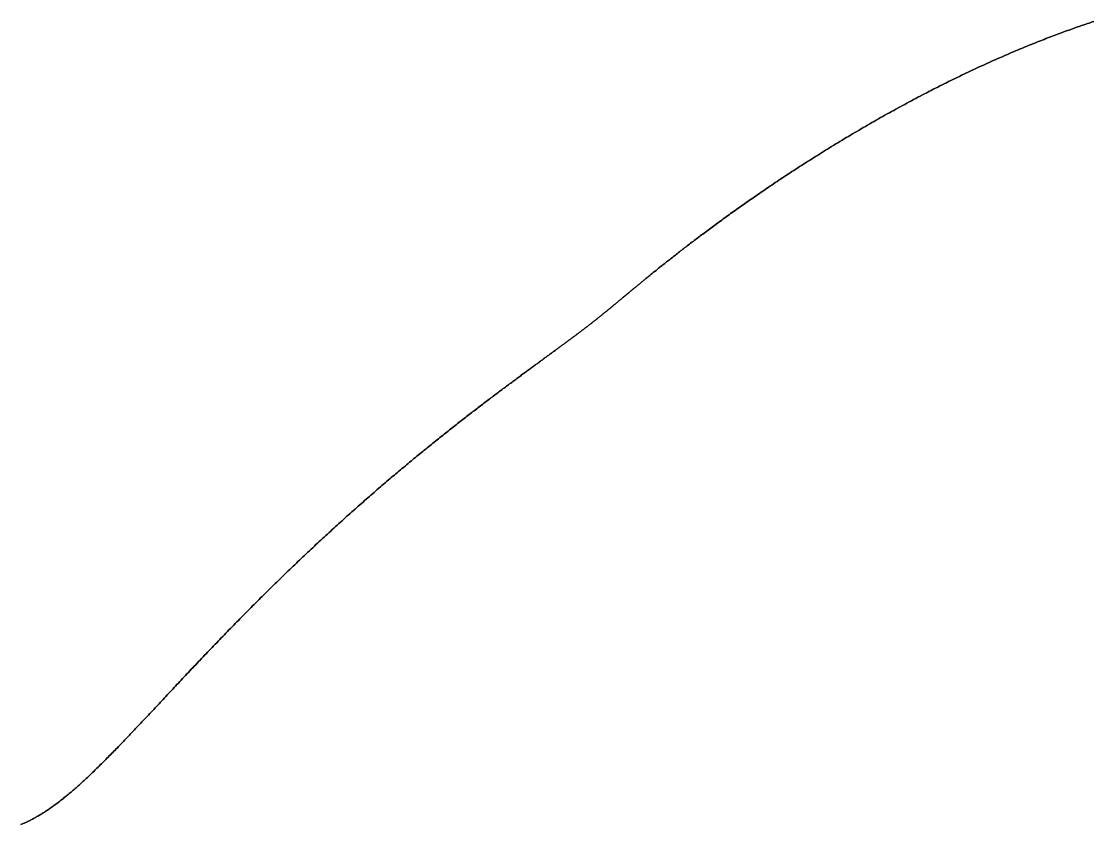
# Model space of a CAD drawing. Header units: inches. Extents: x 130170 to 284068, y 377793 to 804530.
# Drawn here: x 252495.7 to 252580.8, y 753113.5 to 753177.3 of the extents above; entities that cross this region are included whole.
import ezdxf

# ---------------------------------------------------------------- set-up
doc = ezdxf.new("R2010")
doc.units = ezdxf.units.IN
doc.header["$MEASUREMENT"] = 0
doc.layers.add('muni_il', color=7, linetype='Continuous')

msp = doc.modelspace()

# ---------------------------------------------------------------- linework, layer by layer
at = {"layer": 'muni_il'}
for points in [[(252580.89, 753177.306), (252580.763, 753177.263), (252580.635, 753177.22), (252580.507, 753177.177), (252580.378, 753177.133), (252580.249, 753177.089), (252580.119, 753177.044), (252579.988, 753176.999), (252579.857, 753176.954), (252579.725, 753176.908), (252579.592, 753176.862), (252579.459, 753176.815), (252579.325, 753176.767), (252579.19, 753176.719), (252579.054, 753176.671), (252578.918, 753176.622), (252578.781, 753176.573), (252578.644, 753176.523), (252578.505, 753176.472), (252578.366, 753176.421), (252578.227, 753176.37), (252578.086, 753176.318), (252577.945, 753176.265), (252577.803, 753176.212), (252577.66, 753176.158), (252577.517, 753176.104), (252577.373, 753176.049), (252577.228, 753175.993), (252577.082, 753175.937), (252576.936, 753175.88), (252576.789, 753175.823), (252576.641, 753175.765), (252576.492, 753175.706), (252576.343, 753175.647), (252576.193, 753175.588), (252576.043, 753175.527), (252575.891, 753175.466), (252575.739, 753175.405), (252575.586, 753175.342), (252575.433, 753175.28), (252575.278, 753175.216), (252575.124, 753175.152), (252574.968, 753175.087), (252574.812, 753175.022), (252574.655, 753174.956), (252574.497, 753174.889), (252574.339, 753174.822), (252574.18, 753174.754), (252574.021, 753174.686), (252573.861, 753174.617), (252573.7, 753174.547), (252573.539, 753174.476), (252573.377, 753174.405), (252573.214, 753174.334), (252573.051, 753174.261), (252572.887, 753174.188), (252572.723, 753174.115), (252572.558, 753174.041), (252572.393, 753173.966), (252572.227, 753173.89), (252572.061, 753173.814), (252571.894, 753173.738), (252571.727, 753173.661), (252571.559, 753173.583), (252571.391, 753173.504), (252571.222, 753173.425), (252571.053, 753173.346), (252570.884, 753173.265), (252570.714, 753173.185), (252570.543, 753173.103), (252570.373, 753173.021), (252570.202, 753172.939), (252570.03, 753172.856), (252569.859, 753172.772), (252569.687, 753172.688), (252569.515, 753172.603), (252569.342, 753172.518), (252569.169, 753172.432), (252568.996, 753172.346), (252568.823, 753172.259), (252568.649, 753172.172), (252568.475, 753172.084), (252568.302, 753171.996), (252568.127, 753171.907), (252567.953, 753171.818), (252567.779, 753171.728), (252567.604, 753171.638), (252567.43, 753171.548), (252567.255, 753171.457), (252567.08, 753171.365), (252566.905, 753171.273), (252566.73, 753171.181), (252566.556, 753171.088), (252566.381, 753170.995), (252566.206, 753170.902), (252566.031, 753170.808), (252565.856, 753170.713), (252565.681, 753170.619), (252565.506, 753170.524), (252565.332, 753170.429), (252565.157, 753170.333), (252564.983, 753170.237), (252564.809, 753170.141), (252564.635, 753170.044), (252564.461, 753169.947), (252564.287, 753169.85), (252564.113, 753169.753), (252563.94, 753169.655), (252563.767, 753169.557), (252563.594, 753169.459), (252563.422, 753169.361), (252563.249, 753169.262), (252563.077, 753169.163), (252562.906, 753169.064), (252562.734, 753168.965), (252562.563, 753168.866), (252562.393, 753168.766), (252562.222, 753168.667), (252562.052, 753168.567), (252561.883, 753168.467), (252561.714, 753168.367), (252561.545, 753168.267), (252561.377, 753168.166), (252561.209, 753168.066), (252561.042, 753167.966), (252560.875, 753167.865), (252560.708, 753167.765), (252560.543, 753167.664), (252560.377, 753167.564), (252560.213, 753167.463), (252560.048, 753167.362), (252559.885, 753167.262), (252559.722, 753167.161), (252559.559, 753167.061), (252559.397, 753166.96), (252559.236, 753166.86), (252559.075, 753166.759), (252558.915, 753166.659), (252558.756, 753166.559), (252558.597, 753166.459), (252558.439, 753166.358), (252558.281, 753166.259), (252558.124, 753166.159), (252557.968, 753166.059), (252557.813, 753165.959), (252557.658, 753165.86), (252557.505, 753165.761), (252557.351, 753165.662), (252557.199, 753165.563), (252557.047, 753165.464), (252556.896, 753165.366), (252556.746, 753165.267), (252556.597, 753165.169), (252556.448, 753165.071), (252556.3, 753164.974), (252556.153, 753164.876), (252556.007, 753164.779), (252555.861, 753164.682), (252555.717, 753164.586), (252555.573, 753164.489), (252555.43, 753164.393), (252555.288, 753164.298), (252555.146, 753164.202), (252555.006, 753164.107), (252554.866, 753164.012), (252554.728, 753163.918), (252554.59, 753163.824), (252554.453, 753163.73), (252554.317, 753163.637), (252554.181, 753163.544), (252554.047, 753163.451), (252553.914, 753163.359), (252553.781, 753163.267), (252553.649, 753163.175), (252553.518, 753163.084), (252553.388, 753162.993), (252553.259, 753162.903), (252553.131, 753162.813), (252553.004, 753162.724), (252552.878, 753162.635), (252552.752, 753162.546), (252552.628, 753162.458), (252552.504, 753162.37), (252552.382, 753162.282), (252552.26, 753162.196), (252552.139, 753162.109), (252552.019, 753162.023), (252551.9, 753161.938), (252551.782, 753161.853), (252551.665, 753161.768), (252551.549, 753161.684), (252551.433, 753161.6), (252551.319, 753161.517), (252551.205, 753161.434), (252551.093, 753161.352), (252550.981, 753161.27), (252550.87, 753161.189), (252550.76, 753161.109), (252550.652, 753161.028), (252550.544, 753160.949), (252550.437, 753160.869), (252550.33, 753160.791), (252550.225, 753160.713), (252550.121, 753160.635), (252550.017, 753160.558), (252549.915, 753160.481), (252549.813, 753160.405), (252549.712, 753160.33), (252549.612, 753160.254), (252549.513, 753160.18), (252549.415, 753160.106), (252549.318, 753160.032), (252549.221, 753159.959), (252549.126, 753159.887), (252549.031, 753159.815), (252548.937, 753159.744), (252548.844, 753159.673), (252548.752, 753159.602), (252548.661, 753159.533), (252548.571, 753159.463), (252548.481, 753159.395), (252548.392, 753159.326), (252548.305, 753159.259), (252548.218, 753159.191), (252548.132, 753159.125), (252548.046, 753159.059), (252547.962, 753158.993), (252547.878, 753158.928), (252547.795, 753158.863), (252547.713, 753158.799), (252547.631, 753158.736), (252547.551, 753158.673), (252547.471, 753158.61), (252547.392, 753158.548), (252547.314, 753158.487), (252547.236, 753158.426), (252547.16, 753158.365), (252547.083, 753158.305), (252547.008, 753158.246), (252546.934, 753158.187), (252546.86, 753158.128), (252546.787, 753158.07), (252546.715, 753158.013), (252546.643, 753157.956), (252546.572, 753157.899), (252546.502, 753157.843), (252546.433, 753157.788), (252546.364, 753157.733), (252546.296, 753157.678), (252546.228, 753157.624), (252546.161, 753157.57), (252546.095, 753157.517), (252546.03, 753157.464), (252545.965, 753157.412), (252545.901, 753157.36), (252545.837, 753157.309), (252545.775, 753157.258), (252545.712, 753157.207), (252545.651, 753157.157), (252545.589, 753157.108), (252545.529, 753157.059), (252545.469, 753157.01), (252545.41, 753156.962), (252545.351, 753156.914), (252545.293, 753156.866), (252545.235, 753156.819), (252545.178, 753156.773), (252545.122, 753156.726), (252545.066, 753156.68), (252545.011, 753156.635), (252544.956, 753156.59), (252544.901, 753156.545), (252544.847, 753156.501), (252544.794, 753156.457), (252544.741, 753156.414), (252544.689, 753156.37), (252544.637, 753156.328), (252544.586, 753156.285), (252544.535, 753156.243), (252544.484, 753156.201), (252544.434, 753156.16), (252544.385, 753156.119), (252544.336, 753156.078), (252544.287, 753156.038), (252544.239, 753155.998), (252544.191, 753155.958), (252544.143, 753155.919), (252544.096, 753155.88), (252544.05, 753155.841), (252544.003, 753155.803), (252543.957, 753155.764), (252543.912, 753155.727), (252543.867, 753155.689), (252543.822, 753155.652), (252543.778, 753155.615), (252543.734, 753155.578), (252543.69, 753155.542), (252543.646, 753155.506), (252543.603, 753155.47), (252543.56, 753155.434), (252543.518, 753155.399), (252543.476, 753155.364), (252543.434, 753155.329), (252543.392, 753155.294), (252543.351, 753155.26), (252543.31, 753155.225), (252543.269, 753155.191), (252543.229, 753155.158), (252543.188, 753155.124), (252543.148, 753155.091), (252543.109, 753155.058), (252543.069, 753155.025), (252543.03, 753154.992), (252542.991, 753154.96), (252542.952, 753154.927), (252542.913, 753154.895), (252542.875, 753154.863), (252542.836, 753154.831), (252542.798, 753154.8), (252542.76, 753154.768), (252542.722, 753154.737), (252542.685, 753154.706), (252542.647, 753154.675), (252542.61, 753154.644), (252542.573, 753154.613), (252542.536, 753154.583), (252542.499, 753154.552), (252542.462, 753154.522), (252542.425, 753154.492), (252542.389, 753154.462), (252542.352, 753154.432), (252542.316, 753154.402), (252542.28, 753154.372), (252542.243, 753154.342), (252542.207, 753154.313), (252542.171, 753154.283), (252542.135, 753154.254), (252542.099, 753154.225), (252542.063, 753154.195), (252542.028, 753154.166), (252541.992, 753154.137), (252541.956, 753154.108), (252541.92, 753154.079), (252541.884, 753154.05), (252541.849, 753154.021), (252541.813, 753153.992), (252541.777, 753153.963), (252541.742, 753153.934), (252541.706, 753153.906), (252541.67, 753153.877), (252541.634, 753153.848), (252541.598, 753153.819), (252541.563, 753153.791), (252541.527, 753153.762), (252541.491, 753153.733), (252541.455, 753153.705), (252541.418, 753153.676), (252541.382, 753153.647), (252541.346, 753153.618), (252541.31, 753153.589), (252541.273, 753153.561), (252541.237, 753153.532), (252541.2, 753153.503), (252541.164, 753153.474), (252541.127, 753153.445), (252541.09, 753153.416), (252541.053, 753153.387), (252541.016, 753153.358), (252540.978, 753153.329), (252540.941, 753153.299), (252540.903, 753153.27), (252540.865, 753153.241), (252540.827, 753153.211), (252540.789, 753153.182), (252540.751, 753153.152), (252540.713, 753153.122), (252540.674, 753153.092), (252540.635, 753153.062), (252540.596, 753153.032), (252540.557, 753153.002), (252540.518, 753152.972), (252540.478, 753152.942), (252540.438, 753152.911), (252540.398, 753152.881), (252540.358, 753152.85), (252540.318, 753152.819), (252540.277, 753152.788), (252540.236, 753152.757), (252540.195, 753152.725), (252540.153, 753152.694), (252540.112, 753152.662), (252540.07, 753152.63), (252540.027, 753152.599), (252539.985, 753152.566), (252539.942, 753152.534), (252539.899, 753152.502), (252539.856, 753152.469), (252539.812, 753152.436), (252539.768, 753152.403), (252539.724, 753152.37), (252539.68, 753152.337), (252539.635, 753152.303), (252539.59, 753152.269), (252539.544, 753152.235), (252539.498, 753152.201), (252539.452, 753152.167), (252539.406, 753152.132), (252539.359, 753152.097), (252539.312, 753152.062), (252539.264, 753152.027), (252539.217, 753151.992), (252539.168, 753151.956), (252539.12, 753151.92), (252539.071, 753151.884), (252539.021, 753151.847), (252538.972, 753151.81), (252538.922, 753151.773), (252538.871, 753151.736), (252538.821, 753151.699), (252538.769, 753151.661), (252538.718, 753151.623), (252538.666, 753151.585), (252538.614, 753151.546), (252538.561, 753151.507), (252538.508, 753151.468), (252538.454, 753151.429), (252538.4, 753151.389), (252538.345, 753151.349), (252538.291, 753151.309), (252538.235, 753151.268), (252538.18, 753151.227), (252538.123, 753151.186), (252538.067, 753151.144), (252538.01, 753151.102), (252537.952, 753151.06), (252537.894, 753151.018), (252537.836, 753150.975), (252537.777, 753150.932), (252537.718, 753150.889), (252537.658, 753150.845), (252537.598, 753150.801), (252537.537, 753150.756), (252537.476, 753150.712), (252537.415, 753150.667), (252537.353, 753150.621), (252537.29, 753150.575), (252537.227, 753150.529), (252537.163, 753150.483), (252537.099, 753150.436), (252537.035, 753150.388), (252536.97, 753150.341), (252536.905, 753150.293), (252536.839, 753150.245), (252536.772, 753150.196), (252536.705, 753150.147), (252536.638, 753150.097), (252536.57, 753150.048), (252536.502, 753149.997), (252536.433, 753149.947), (252536.363, 753149.896), (252536.293, 753149.844), (252536.223, 753149.793), (252536.152, 753149.741), (252536.08, 753149.688), (252536.008, 753149.635), (252535.936, 753149.582), (252535.863, 753149.528), (252535.789, 753149.474), (252535.715, 753149.419), (252535.641, 753149.364), (252535.565, 753149.309), (252535.49, 753149.253), (252535.414, 753149.197), (252535.337, 753149.14), (252535.26, 753149.083), (252535.182, 753149.026), (252535.104, 753148.968), (252535.025, 753148.91), (252534.946, 753148.851), (252534.866, 753148.792), (252534.786, 753148.732), (252534.705, 753148.672), (252534.624, 753148.612), (252534.542, 753148.55), (252534.459, 753148.489), (252534.376, 753148.427), (252534.293, 753148.365), (252534.209, 753148.302), (252534.124, 753148.239), (252534.039, 753148.176), (252533.953, 753148.112), (252533.867, 753148.047), (252533.781, 753147.982), (252533.693, 753147.917), (252533.606, 753147.851), (252533.518, 753147.784), (252533.429, 753147.718), (252533.339, 753147.65), (252533.25, 753147.583), (252533.159, 753147.514), (252533.069, 753147.446), (252532.977, 753147.377), (252532.885, 753147.307), (252532.793, 753147.237), (252532.7, 753147.167), (252532.607, 753147.096), (252532.513, 753147.024), (252532.418, 753146.952), (252532.323, 753146.88), (252532.228, 753146.807), (252532.132, 753146.733), (252532.035, 753146.659), (252531.938, 753146.585), (252531.841, 753146.51), (252531.743, 753146.435), (252531.644, 753146.359), (252531.545, 753146.283), (252531.446, 753146.206), (252531.346, 753146.129), (252531.246, 753146.052), (252531.145, 753145.973), (252531.043, 753145.895), (252530.941, 753145.816), (252530.839, 753145.736), (252530.736, 753145.656), (252530.633, 753145.575), (252530.529, 753145.494), (252530.424, 753145.413), (252530.32, 753145.331), (252530.214, 753145.248), (252530.109, 753145.165), (252530.003, 753145.081), (252529.896, 753144.998), (252529.789, 753144.913), (252529.682, 753144.828), (252529.574, 753144.743), (252529.465, 753144.657), (252529.356, 753144.57), (252529.247, 753144.483), (252529.138, 753144.396), (252529.027, 753144.308), (252528.917, 753144.22), (252528.806, 753144.131), (252528.695, 753144.041), (252528.583, 753143.952), (252528.47, 753143.861), (252528.358, 753143.771), (252528.245, 753143.679), (252528.131, 753143.588), (252528.018, 753143.496), (252527.903, 753143.403), (252527.789, 753143.31), (252527.674, 753143.216), (252527.558, 753143.122), (252527.442, 753143.027), (252527.326, 753142.932), (252527.21, 753142.837), (252527.093, 753142.741), (252526.976, 753142.644), (252526.858, 753142.547), (252526.74, 753142.45), (252526.622, 753142.352), (252526.503, 753142.254), (252526.384, 753142.155), (252526.265, 753142.056), (252526.145, 753141.956), (252526.025, 753141.856), (252525.905, 753141.755), (252525.784, 753141.654), (252525.663, 753141.552), (252525.542, 753141.45), (252525.421, 753141.348), (252525.299, 753141.245), (252525.177, 753141.142), (252525.054, 753141.038), (252524.931, 753140.934), (252524.809, 753140.829), (252524.685, 753140.724), (252524.562, 753140.618), (252524.438, 753140.512), (252524.314, 753140.406), (252524.19, 753140.299), (252524.065, 753140.192), (252523.94, 753140.084), (252523.815, 753139.976), (252523.69, 753139.868), (252523.564, 753139.759), (252523.439, 753139.649), (252523.313, 753139.54), (252523.187, 753139.43), (252523.06, 753139.319), (252522.934, 753139.208), (252522.807, 753139.097), (252522.68, 753138.985), (252522.553, 753138.873), (252522.426, 753138.76), (252522.298, 753138.648), (252522.171, 753138.534), (252522.043, 753138.421), (252521.915, 753138.307), (252521.787, 753138.192), (252521.658, 753138.078), (252521.53, 753137.962), (252521.401, 753137.847), (252521.273, 753137.731), (252521.144, 753137.615), (252521.015, 753137.499), (252520.886, 753137.382), (252520.757, 753137.265), (252520.628, 753137.147), (252520.498, 753137.029), (252520.369, 753136.911), (252520.239, 753136.793), (252520.11, 753136.674), (252519.98, 753136.555), (252519.85, 753136.435), (252519.721, 753136.316), (252519.591, 753136.196), (252519.461, 753136.075), (252519.331, 753135.955), (252519.201, 753135.834), (252519.071, 753135.713), (252518.941, 753135.591), (252518.811, 753135.47), (252518.681, 753135.348), (252518.551, 753135.226), (252518.421, 753135.103), (252518.29, 753134.981), (252518.16, 753134.858), (252518.03, 753134.735), (252517.9, 753134.611), (252517.77, 753134.488), (252517.64, 753134.364), (252517.51, 753134.24), (252517.38, 753134.116), (252517.25, 753133.991), (252517.121, 753133.867), (252516.991, 753133.742), (252516.861, 753133.617), (252516.731, 753133.492), (252516.602, 753133.367), (252516.473, 753133.241), (252516.343, 753133.115), (252516.214, 753132.99), (252516.085, 753132.864), (252515.956, 753132.738), (252515.827, 753132.612), (252515.698, 753132.485), (252515.569, 753132.359), (252515.44, 753132.232), (252515.312, 753132.106), (252515.184, 753131.979), (252515.055, 753131.852), (252514.927, 753131.725), (252514.799, 753131.598), (252514.672, 753131.471), (252514.544, 753131.344), (252514.417, 753131.217), (252514.289, 753131.09), (252514.162, 753130.962), (252514.035, 753130.835), (252513.909, 753130.708), (252513.782, 753130.58), (252513.656, 753130.453), (252513.53, 753130.326), (252513.404, 753130.198), (252513.278, 753130.071), (252513.153, 753129.943), (252513.027, 753129.816), (252512.902, 753129.689), (252512.778, 753129.562), (252512.653, 753129.434), (252512.529, 753129.307), (252512.405, 753129.18), (252512.281, 753129.053), (252512.157, 753128.926), (252512.034, 753128.799), (252511.911, 753128.672), (252511.788, 753128.546), (252511.666, 753128.419), (252511.544, 753128.293), (252511.422, 753128.166), (252511.3, 753128.04), (252511.179, 753127.914), (252511.058, 753127.788), (252510.937, 753127.662), (252510.816, 753127.536), (252510.696, 753127.411), (252510.576, 753127.286), (252510.457, 753127.161), (252510.337, 753127.035), (252510.218, 753126.911), (252510.1, 753126.786), (252509.982, 753126.662), (252509.864, 753126.538), (252509.746, 753126.414), (252509.629, 753126.29), (252509.512, 753126.167), (252509.395, 753126.044), (252509.279, 753125.921), (252509.163, 753125.798), (252509.048, 753125.676), (252508.932, 753125.554), (252508.817, 753125.432), (252508.703, 753125.31), (252508.589, 753125.189), (252508.475, 753125.068), (252508.362, 753124.947), (252508.249, 753124.827), (252508.136, 753124.707), (252508.024, 753124.588), (252507.912, 753124.468), (252507.8, 753124.349), (252507.689, 753124.231), (252507.579, 753124.113), (252507.468, 753123.995), (252507.358, 753123.878), (252507.248, 753123.76), (252507.139, 753123.644), (252507.031, 753123.528), (252506.922, 753123.412), (252506.814, 753123.296), (252506.707, 753123.181), (252506.599, 753123.067), (252506.492, 753122.953), (252506.386, 753122.839), (252506.28, 753122.726), (252506.174, 753122.613), (252506.069, 753122.501), (252505.964, 753122.389), (252505.86, 753122.277), (252505.756, 753122.167), (252505.652, 753122.056), (252505.549, 753121.946), (252505.446, 753121.837), (252505.344, 753121.728), (252505.242, 753121.62), (252505.141, 753121.512), (252505.039, 753121.405), (252504.939, 753121.298), (252504.838, 753121.192), (252504.738, 753121.086), (252504.639, 753120.981), (252504.54, 753120.876), (252504.441, 753120.772), (252504.343, 753120.669), (252504.245, 753120.566), (252504.147, 753120.463), (252504.05, 753120.362), (252503.954, 753120.261), (252503.857, 753120.16), (252503.762, 753120.06), (252503.666, 753119.961), (252503.571, 753119.862), (252503.477, 753119.764), (252503.382, 753119.667), (252503.289, 753119.57), (252503.195, 753119.473), (252503.102, 753119.378), (252503.009, 753119.283), (252502.917, 753119.189), (252502.826, 753119.095), (252502.734, 753119.002), (252502.643, 753118.909), (252502.552, 753118.818), (252502.462, 753118.727), (252502.372, 753118.636), (252502.283, 753118.546), (252502.194, 753118.457), (252502.105, 753118.369), (252502.017, 753118.281), (252501.929, 753118.194), (252501.841, 753118.108), (252501.754, 753118.022), (252501.667, 753117.937), (252501.581, 753117.853), (252501.494, 753117.77), (252501.409, 753117.687), (252501.323, 753117.604), (252501.238, 753117.523), (252501.154, 753117.442), (252501.069, 753117.362), (252500.985, 753117.283), (252500.902, 753117.204), (252500.819, 753117.127), (252500.736, 753117.049), (252500.653, 753116.973), (252500.571, 753116.897), (252500.489, 753116.822), (252500.408, 753116.748), (252500.326, 753116.674), (252500.246, 753116.602), (252500.165, 753116.529), (252500.085, 753116.458), (252500.005, 753116.387), (252499.925, 753116.318), (252499.846, 753116.248), (252499.767, 753116.18), (252499.688, 753116.112), (252499.61, 753116.045), (252499.532, 753115.979), (252499.454, 753115.914), (252499.377, 753115.849), (252499.3, 753115.785), (252499.223, 753115.722), (252499.146, 753115.659), (252499.07, 753115.598), (252498.994, 753115.537), (252498.918, 753115.476), (252498.843, 753115.417), (252498.768, 753115.358), (252498.693, 753115.3), (252498.618, 753115.243), (252498.544, 753115.186), (252498.47, 753115.13), (252498.396, 753115.075), (252498.322, 753115.021), (252498.249, 753114.967), (252498.176, 753114.914), (252498.103, 753114.862), (252498.03, 753114.811), (252497.958, 753114.76), (252497.886, 753114.71), (252497.814, 753114.661), (252497.742, 753114.612), (252497.671, 753114.564), (252497.599, 753114.517), (252497.528, 753114.471), (252497.457, 753114.425), (252497.387, 753114.38), (252497.316, 753114.336), (252497.246, 753114.293), (252497.176, 753114.25), (252497.106, 753114.208), (252497.037, 753114.166), (252496.967, 753114.126), (252496.898, 753114.086), (252496.829, 753114.046), (252496.76, 753114.008), (252496.691, 753113.97), (252496.623, 753113.933), (252496.554, 753113.896), (252496.486, 753113.86), (252496.418, 753113.825), (252496.35, 753113.791), (252496.282, 753113.757), (252496.215, 753113.724), (252496.148, 753113.692), (252496.08, 753113.66), (252496.013, 753113.629), (252495.946, 753113.598), (252495.879, 753113.568), (252495.813, 753113.539), (252495.746, 753113.511), (252495.68, 753113.483), (252495.614, 753113.456)], [(252495.614, 753113.456), (252495.68, 753113.483), (252495.746, 753113.511), (252495.813, 753113.539), (252495.879, 753113.568), (252495.946, 753113.598), (252496.013, 753113.629), (252496.08, 753113.66), (252496.148, 753113.692), (252496.215, 753113.724), (252496.282, 753113.757), (252496.35, 753113.791), (252496.418, 753113.825), (252496.486, 753113.86), (252496.554, 753113.896), (252496.623, 753113.933), (252496.691, 753113.97), (252496.76, 753114.008), (252496.829, 753114.046), (252496.898, 753114.086), (252496.967, 753114.126), (252497.037, 753114.166), (252497.106, 753114.208), (252497.176, 753114.25), (252497.246, 753114.293), (252497.316, 753114.336), (252497.387, 753114.38), (252497.457, 753114.425), (252497.528, 753114.471), (252497.599, 753114.517), (252497.671, 753114.564), (252497.742, 753114.612), (252497.814, 753114.661), (252497.886, 753114.71), (252497.958, 753114.76), (252498.03, 753114.811), (252498.103, 753114.862), (252498.176, 753114.914), (252498.249, 753114.967), (252498.322, 753115.021), (252498.396, 753115.075), (252498.47, 753115.13), (252498.544, 753115.186), (252498.618, 753115.243), (252498.693, 753115.3), (252498.768, 753115.358), (252498.843, 753115.417), (252498.918, 753115.476), (252498.994, 753115.537), (252499.07, 753115.598), (252499.146, 753115.659), (252499.223, 753115.722), (252499.3, 753115.785), (252499.377, 753115.849), (252499.454, 753115.914), (252499.532, 753115.979), (252499.61, 753116.045), (252499.688, 753116.112), (252499.767, 753116.18), (252499.846, 753116.248), (252499.925, 753116.318), (252500.005, 753116.387), (252500.085, 753116.458), (252500.165, 753116.529), (252500.246, 753116.602), (252500.326, 753116.674), (252500.408, 753116.748), (252500.489, 753116.822), (252500.571, 753116.897), (252500.653, 753116.973), (252500.736, 753117.049), (252500.819, 753117.127), (252500.902, 753117.204), (252500.985, 753117.283), (252501.069, 753117.362), (252501.154, 753117.442), (252501.238, 753117.523), (252501.323, 753117.604), (252501.409, 753117.687), (252501.494, 753117.77), (252501.581, 753117.853), (252501.667, 753117.937), (252501.754, 753118.022), (252501.841, 753118.108), (252501.929, 753118.194), (252502.017, 753118.281), (252502.105, 753118.369), (252502.194, 753118.457), (252502.283, 753118.546), (252502.372, 753118.636), (252502.462, 753118.727), (252502.552, 753118.818), (252502.643, 753118.909), (252502.734, 753119.002), (252502.826, 753119.095), (252502.917, 753119.189), (252503.009, 753119.283), (252503.102, 753119.378), (252503.195, 753119.473), (252503.289, 753119.57), (252503.382, 753119.667), (252503.477, 753119.764), (252503.571, 753119.862), (252503.666, 753119.961), (252503.762, 753120.06), (252503.857, 753120.16), (252503.954, 753120.261), (252504.05, 753120.362), (252504.147, 753120.463), (252504.245, 753120.566), (252504.343, 753120.669), (252504.441, 753120.772), (252504.54, 753120.876), (252504.639, 753120.981), (252504.738, 753121.086), (252504.838, 753121.192), (252504.939, 753121.298), (252505.039, 753121.405), (252505.141, 753121.512), (252505.242, 753121.62), (252505.344, 753121.728), (252505.446, 753121.837), (252505.549, 753121.946), (252505.652, 753122.056), (252505.756, 753122.167), (252505.86, 753122.277), (252505.964, 753122.389), (252506.069, 753122.501), (252506.174, 753122.613), (252506.28, 753122.726), (252506.386, 753122.839), (252506.492, 753122.953), (252506.599, 753123.067), (252506.707, 753123.181), (252506.814, 753123.296), (252506.922, 753123.412), (252507.031, 753123.528), (252507.139, 753123.644), (252507.248, 753123.76), (252507.358, 753123.878), (252507.468, 753123.995), (252507.579, 753124.113), (252507.689, 753124.231), (252507.8, 753124.349), (252507.912, 753124.468), (252508.024, 753124.588), (252508.136, 753124.707), (252508.249, 753124.827), (252508.362, 753124.947), (252508.475, 753125.068), (252508.589, 753125.189), (252508.703, 753125.31), (252508.817, 753125.432), (252508.932, 753125.554), (252509.048, 753125.676), (252509.163, 753125.798), (252509.279, 753125.921), (252509.395, 753126.044), (252509.512, 753126.167), (252509.629, 753126.29), (252509.746, 753126.414), (252509.864, 753126.538), (252509.982, 753126.662), (252510.1, 753126.786), (252510.218, 753126.911), (252510.337, 753127.035), (252510.457, 753127.161), (252510.576, 753127.286), (252510.696, 753127.411), (252510.816, 753127.536), (252510.937, 753127.662), (252511.058, 753127.788), (252511.179, 753127.914), (252511.3, 753128.04), (252511.422, 753128.166), (252511.544, 753128.293), (252511.666, 753128.419), (252511.788, 753128.546), (252511.911, 753128.672), (252512.034, 753128.799), (252512.157, 753128.926), (252512.281, 753129.053), (252512.405, 753129.18), (252512.529, 753129.307), (252512.653, 753129.434), (252512.778, 753129.562), (252512.902, 753129.689), (252513.027, 753129.816), (252513.153, 753129.943), (252513.278, 753130.071), (252513.404, 753130.198), (252513.53, 753130.326), (252513.656, 753130.453), (252513.782, 753130.58), (252513.909, 753130.708), (252514.035, 753130.835), (252514.162, 753130.962), (252514.289, 753131.09), (252514.417, 753131.217), (252514.544, 753131.344), (252514.672, 753131.471), (252514.799, 753131.598), (252514.927, 753131.725), (252515.055, 753131.852), (252515.184, 753131.979), (252515.312, 753132.106), (252515.44, 753132.232), (252515.569, 753132.359), (252515.698, 753132.485), (252515.827, 753132.612), (252515.956, 753132.738), (252516.085, 753132.864), (252516.214, 753132.99), (252516.343, 753133.115), (252516.473, 753133.241), (252516.602, 753133.367), (252516.731, 753133.492), (252516.861, 753133.617), (252516.991, 753133.742), (252517.121, 753133.867), (252517.25, 753133.991), (252517.38, 753134.116), (252517.51, 753134.24), (252517.64, 753134.364), (252517.77, 753134.488), (252517.9, 753134.611), (252518.03, 753134.735), (252518.16, 753134.858), (252518.29, 753134.981), (252518.421, 753135.103), (252518.551, 753135.226), (252518.681, 753135.348), (252518.811, 753135.47), (252518.941, 753135.591), (252519.071, 753135.713), (252519.201, 753135.834), (252519.331, 753135.955), (252519.461, 753136.075), (252519.591, 753136.196), (252519.721, 753136.316), (252519.85, 753136.435), (252519.98, 753136.555), (252520.11, 753136.674), (252520.239, 753136.793), (252520.369, 753136.911), (252520.498, 753137.029), (252520.628, 753137.147), (252520.757, 753137.265), (252520.886, 753137.382), (252521.015, 753137.499), (252521.144, 753137.615), (252521.273, 753137.731), (252521.401, 753137.847), (252521.53, 753137.962), (252521.658, 753138.078), (252521.787, 753138.192), (252521.915, 753138.307), (252522.043, 753138.421), (252522.171, 753138.534), (252522.298, 753138.648), (252522.426, 753138.76), (252522.553, 753138.873), (252522.68, 753138.985), (252522.807, 753139.097), (252522.934, 753139.208), (252523.06, 753139.319), (252523.187, 753139.43), (252523.313, 753139.54), (252523.439, 753139.649), (252523.564, 753139.759), (252523.69, 753139.868), (252523.815, 753139.976), (252523.94, 753140.084), (252524.065, 753140.192), (252524.19, 753140.299), (252524.314, 753140.406), (252524.438, 753140.512), (252524.562, 753140.618), (252524.685, 753140.724), (252524.809, 753140.829), (252524.931, 753140.934), (252525.054, 753141.038), (252525.177, 753141.142), (252525.299, 753141.245), (252525.421, 753141.348), (252525.542, 753141.45), (252525.663, 753141.552), (252525.784, 753141.654), (252525.905, 753141.755), (252526.025, 753141.856), (252526.145, 753141.956), (252526.265, 753142.056), (252526.384, 753142.155), (252526.503, 753142.254), (252526.622, 753142.352), (252526.74, 753142.45), (252526.858, 753142.547), (252526.976, 753142.644), (252527.093, 753142.741), (252527.21, 753142.837), (252527.326, 753142.932), (252527.442, 753143.027), (252527.558, 753143.122), (252527.674, 753143.216), (252527.789, 753143.31), (252527.903, 753143.403), (252528.018, 753143.496), (252528.131, 753143.588), (252528.245, 753143.679), (252528.358, 753143.771), (252528.47, 753143.861), (252528.583, 753143.952), (252528.695, 753144.041), (252528.806, 753144.131), (252528.917, 753144.22), (252529.027, 753144.308), (252529.138, 753144.396), (252529.247, 753144.483), (252529.356, 753144.57), (252529.465, 753144.657), (252529.574, 753144.743), (252529.682, 753144.828), (252529.789, 753144.913), (252529.896, 753144.998), (252530.003, 753145.081), (252530.109, 753145.165), (252530.214, 753145.248), (252530.32, 753145.331), (252530.424, 753145.413), (252530.529, 753145.494), (252530.633, 753145.575), (252530.736, 753145.656), (252530.839, 753145.736), (252530.941, 753145.816), (252531.043, 753145.895), (252531.145, 753145.973), (252531.246, 753146.052), (252531.346, 753146.129), (252531.446, 753146.206), (252531.545, 753146.283), (252531.644, 753146.359), (252531.743, 753146.435), (252531.841, 753146.51), (252531.938, 753146.585), (252532.035, 753146.659), (252532.132, 753146.733), (252532.228, 753146.807), (252532.323, 753146.88), (252532.418, 753146.952), (252532.513, 753147.024), (252532.607, 753147.096), (252532.7, 753147.167), (252532.793, 753147.237), (252532.885, 753147.307), (252532.977, 753147.377), (252533.069, 753147.446), (252533.159, 753147.514), (252533.25, 753147.583), (252533.339, 753147.65), (252533.429, 753147.718), (252533.518, 753147.784), (252533.606, 753147.851), (252533.693, 753147.917), (252533.781, 753147.982), (252533.867, 753148.047), (252533.953, 753148.112), (252534.039, 753148.176), (252534.124, 753148.239), (252534.209, 753148.302), (252534.293, 753148.365), (252534.376, 753148.427), (252534.459, 753148.489), (252534.542, 753148.55), (252534.624, 753148.612), (252534.705, 753148.672), (252534.786, 753148.732), (252534.866, 753148.792), (252534.946, 753148.851), (252535.025, 753148.91), (252535.104, 753148.968), (252535.182, 753149.026), (252535.26, 753149.083), (252535.337, 753149.14), (252535.414, 753149.197), (252535.49, 753149.253), (252535.565, 753149.309), (252535.641, 753149.364), (252535.715, 753149.419), (252535.789, 753149.474), (252535.863, 753149.528), (252535.936, 753149.582), (252536.008, 753149.635), (252536.08, 753149.688), (252536.152, 753149.741), (252536.223, 753149.793), (252536.293, 753149.844), (252536.363, 753149.896), (252536.433, 753149.947), (252536.502, 753149.997), (252536.57, 753150.048), (252536.638, 753150.097), (252536.705, 753150.147), (252536.772, 753150.196), (252536.839, 753150.245), (252536.905, 753150.293), (252536.97, 753150.341), (252537.035, 753150.388), (252537.099, 753150.436), (252537.163, 753150.483), (252537.227, 753150.529), (252537.29, 753150.575), (252537.353, 753150.621), (252537.415, 753150.667), (252537.476, 753150.712), (252537.537, 753150.756), (252537.598, 753150.801), (252537.658, 753150.845), (252537.718, 753150.889), (252537.777, 753150.932), (252537.836, 753150.975), (252537.894, 753151.018), (252537.952, 753151.06), (252538.01, 753151.102), (252538.067, 753151.144), (252538.123, 753151.186), (252538.18, 753151.227), (252538.235, 753151.268), (252538.291, 753151.309), (252538.345, 753151.349), (252538.4, 753151.389), (252538.454, 753151.429), (252538.508, 753151.468), (252538.561, 753151.507), (252538.614, 753151.546), (252538.666, 753151.585), (252538.718, 753151.623), (252538.769, 753151.661), (252538.821, 753151.699), (252538.871, 753151.736), (252538.922, 753151.773), (252538.972, 753151.81), (252539.021, 753151.847), (252539.071, 753151.884), (252539.12, 753151.92), (252539.168, 753151.956), (252539.217, 753151.992), (252539.264, 753152.027), (252539.312, 753152.062), (252539.359, 753152.097), (252539.406, 753152.132), (252539.452, 753152.167), (252539.498, 753152.201), (252539.544, 753152.235), (252539.59, 753152.269), (252539.635, 753152.303), (252539.68, 753152.337), (252539.724, 753152.37), (252539.768, 753152.403), (252539.812, 753152.436), (252539.856, 753152.469), (252539.899, 753152.502), (252539.942, 753152.534), (252539.985, 753152.566), (252540.027, 753152.599), (252540.07, 753152.63), (252540.112, 753152.662), (252540.153, 753152.694), (252540.195, 753152.725), (252540.236, 753152.757), (252540.277, 753152.788), (252540.318, 753152.819), (252540.358, 753152.85), (252540.398, 753152.881), (252540.438, 753152.911), (252540.478, 753152.942), (252540.518, 753152.972), (252540.557, 753153.002), (252540.596, 753153.032), (252540.635, 753153.062), (252540.674, 753153.092), (252540.713, 753153.122), (252540.751, 753153.152), (252540.789, 753153.182), (252540.827, 753153.211), (252540.865, 753153.241), (252540.903, 753153.27), (252540.941, 753153.299), (252540.978, 753153.329), (252541.016, 753153.358), (252541.053, 753153.387), (252541.09, 753153.416), (252541.127, 753153.445), (252541.164, 753153.474), (252541.2, 753153.503), (252541.237, 753153.532), (252541.273, 753153.561), (252541.31, 753153.589), (252541.346, 753153.618), (252541.382, 753153.647), (252541.418, 753153.676), (252541.455, 753153.705), (252541.491, 753153.733), (252541.527, 753153.762), (252541.563, 753153.791), (252541.598, 753153.819), (252541.634, 753153.848), (252541.67, 753153.877), (252541.706, 753153.906), (252541.742, 753153.934), (252541.777, 753153.963), (252541.813, 753153.992), (252541.849, 753154.021), (252541.884, 753154.05), (252541.92, 753154.079), (252541.956, 753154.108), (252541.992, 753154.137), (252542.028, 753154.166), (252542.063, 753154.195), (252542.099, 753154.225), (252542.135, 753154.254), (252542.171, 753154.283), (252542.207, 753154.313), (252542.243, 753154.342), (252542.28, 753154.372), (252542.316, 753154.402), (252542.352, 753154.432), (252542.389, 753154.462), (252542.425, 753154.492), (252542.462, 753154.522), (252542.499, 753154.552), (252542.536, 753154.583), (252542.573, 753154.613), (252542.61, 753154.644), (252542.647, 753154.675), (252542.685, 753154.706), (252542.722, 753154.737), (252542.76, 753154.768), (252542.798, 753154.8), (252542.836, 753154.831), (252542.875, 753154.863), (252542.913, 753154.895), (252542.952, 753154.927), (252542.991, 753154.96), (252543.03, 753154.992), (252543.069, 753155.025), (252543.109, 753155.058), (252543.148, 753155.091), (252543.188, 753155.124), (252543.229, 753155.158), (252543.269, 753155.191), (252543.31, 753155.225), (252543.351, 753155.26), (252543.392, 753155.294), (252543.434, 753155.329), (252543.476, 753155.364), (252543.518, 753155.399), (252543.56, 753155.434), (252543.603, 753155.47), (252543.646, 753155.506), (252543.69, 753155.542), (252543.734, 753155.578), (252543.778, 753155.615), (252543.822, 753155.652), (252543.867, 753155.689), (252543.912, 753155.727), (252543.957, 753155.764), (252544.003, 753155.803), (252544.05, 753155.841), (252544.096, 753155.88), (252544.143, 753155.919), (252544.191, 753155.958), (252544.239, 753155.998), (252544.287, 753156.038), (252544.336, 753156.078), (252544.385, 753156.119), (252544.434, 753156.16), (252544.484, 753156.201), (252544.535, 753156.243), (252544.586, 753156.285), (252544.637, 753156.328), (252544.689, 753156.37), (252544.741, 753156.414), (252544.794, 753156.457), (252544.847, 753156.501), (252544.901, 753156.545), (252544.956, 753156.59), (252545.011, 753156.635), (252545.066, 753156.68), (252545.122, 753156.726), (252545.178, 753156.773), (252545.235, 753156.819), (252545.293, 753156.866), (252545.351, 753156.914), (252545.41, 753156.962), (252545.469, 753157.01), (252545.529, 753157.059), (252545.589, 753157.108), (252545.651, 753157.157), (252545.712, 753157.207), (252545.775, 753157.258), (252545.837, 753157.309), (252545.901, 753157.36), (252545.965, 753157.412), (252546.03, 753157.464), (252546.095, 753157.517), (252546.161, 753157.57), (252546.228, 753157.624), (252546.296, 753157.678), (252546.364, 753157.733), (252546.433, 753157.788), (252546.502, 753157.843), (252546.572, 753157.899), (252546.643, 753157.956), (252546.715, 753158.013), (252546.787, 753158.07), (252546.86, 753158.128), (252546.934, 753158.187), (252547.008, 753158.246), (252547.083, 753158.305), (252547.16, 753158.365), (252547.236, 753158.426), (252547.314, 753158.487), (252547.392, 753158.548), (252547.471, 753158.61), (252547.551, 753158.673), (252547.631, 753158.736), (252547.713, 753158.799), (252547.795, 753158.863), (252547.878, 753158.928), (252547.962, 753158.993), (252548.046, 753159.059), (252548.132, 753159.125), (252548.218, 753159.191), (252548.305, 753159.259), (252548.392, 753159.326), (252548.481, 753159.395), (252548.571, 753159.463), (252548.661, 753159.533), (252548.752, 753159.602), (252548.844, 753159.673), (252548.937, 753159.744), (252549.031, 753159.815), (252549.126, 753159.887), (252549.221, 753159.959), (252549.318, 753160.032), (252549.415, 753160.106), (252549.513, 753160.18), (252549.612, 753160.254), (252549.712, 753160.33), (252549.813, 753160.405), (252549.915, 753160.481), (252550.017, 753160.558), (252550.121, 753160.635), (252550.225, 753160.713), (252550.33, 753160.791), (252550.437, 753160.869), (252550.544, 753160.949), (252550.652, 753161.028), (252550.76, 753161.109), (252550.87, 753161.189), (252550.981, 753161.27), (252551.093, 753161.352), (252551.205, 753161.434), (252551.319, 753161.517), (252551.433, 753161.6), (252551.549, 753161.684), (252551.665, 753161.768), (252551.782, 753161.853), (252551.9, 753161.938), (252552.019, 753162.023), (252552.139, 753162.109), (252552.26, 753162.196), (252552.382, 753162.282), (252552.504, 753162.37), (252552.628, 753162.458), (252552.752, 753162.546), (252552.878, 753162.635), (252553.004, 753162.724), (252553.131, 753162.813), (252553.259, 753162.903), (252553.388, 753162.993), (252553.518, 753163.084), (252553.649, 753163.175), (252553.781, 753163.267), (252553.914, 753163.359), (252554.047, 753163.451), (252554.181, 753163.544), (252554.317, 753163.637), (252554.453, 753163.73), (252554.59, 753163.824), (252554.728, 753163.918), (252554.866, 753164.012), (252555.006, 753164.107), (252555.146, 753164.202), (252555.288, 753164.298), (252555.43, 753164.393), (252555.573, 753164.489), (252555.717, 753164.586), (252555.861, 753164.682), (252556.007, 753164.779), (252556.153, 753164.876), (252556.3, 753164.974), (252556.448, 753165.071), (252556.597, 753165.169), (252556.746, 753165.267), (252556.896, 753165.366), (252557.047, 753165.464), (252557.199, 753165.563), (252557.351, 753165.662), (252557.505, 753165.761), (252557.658, 753165.86), (252557.813, 753165.959), (252557.968, 753166.059), (252558.124, 753166.159), (252558.281, 753166.259), (252558.439, 753166.358), (252558.597, 753166.459), (252558.756, 753166.559), (252558.915, 753166.659), (252559.075, 753166.759), (252559.236, 753166.86), (252559.397, 753166.96), (252559.559, 753167.061), (252559.722, 753167.161), (252559.885, 753167.262), (252560.048, 753167.362), (252560.213, 753167.463), (252560.377, 753167.564), (252560.543, 753167.664), (252560.708, 753167.765), (252560.875, 753167.865), (252561.042, 753167.966), (252561.209, 753168.066), (252561.377, 753168.166), (252561.545, 753168.267), (252561.714, 753168.367), (252561.883, 753168.467), (252562.052, 753168.567), (252562.222, 753168.667), (252562.393, 753168.766), (252562.563, 753168.866), (252562.734, 753168.965), (252562.906, 753169.064), (252563.077, 753169.163), (252563.249, 753169.262), (252563.422, 753169.361), (252563.594, 753169.459), (252563.767, 753169.557), (252563.94, 753169.655), (252564.113, 753169.753), (252564.287, 753169.85), (252564.461, 753169.947), (252564.635, 753170.044), (252564.809, 753170.141), (252564.983, 753170.237), (252565.157, 753170.333), (252565.332, 753170.429), (252565.506, 753170.524), (252565.681, 753170.619), (252565.856, 753170.713), (252566.031, 753170.808), (252566.206, 753170.902), (252566.381, 753170.995), (252566.556, 753171.088), (252566.73, 753171.181), (252566.905, 753171.273), (252567.08, 753171.365), (252567.255, 753171.457), (252567.43, 753171.548), (252567.604, 753171.638), (252567.779, 753171.728), (252567.953, 753171.818), (252568.127, 753171.907), (252568.302, 753171.996), (252568.475, 753172.084), (252568.649, 753172.172), (252568.823, 753172.259), (252568.996, 753172.346), (252569.169, 753172.432), (252569.342, 753172.518), (252569.515, 753172.603), (252569.687, 753172.688), (252569.859, 753172.772), (252570.03, 753172.856), (252570.202, 753172.939), (252570.373, 753173.021), (252570.543, 753173.103), (252570.714, 753173.185), (252570.884, 753173.265), (252571.053, 753173.346), (252571.222, 753173.425), (252571.391, 753173.504), (252571.559, 753173.583), (252571.727, 753173.661), (252571.894, 753173.738), (252572.061, 753173.814), (252572.227, 753173.89), (252572.393, 753173.966), (252572.558, 753174.041), (252572.723, 753174.115), (252572.887, 753174.188), (252573.051, 753174.261), (252573.214, 753174.334), (252573.377, 753174.405), (252573.539, 753174.476), (252573.7, 753174.547), (252573.861, 753174.617), (252574.021, 753174.686), (252574.18, 753174.754), (252574.339, 753174.822), (252574.497, 753174.889), (252574.655, 753174.956), (252574.812, 753175.022), (252574.968, 753175.087), (252575.124, 753175.152), (252575.278, 753175.216), (252575.433, 753175.28), (252575.586, 753175.342), (252575.739, 753175.405), (252575.891, 753175.466), (252576.043, 753175.527), (252576.193, 753175.588), (252576.343, 753175.647), (252576.492, 753175.706), (252576.641, 753175.765), (252576.789, 753175.823), (252576.936, 753175.88), (252577.082, 753175.937), (252577.228, 753175.993), (252577.373, 753176.049), (252577.517, 753176.104), (252577.66, 753176.158), (252577.803, 753176.212), (252577.945, 753176.265), (252578.086, 753176.318), (252578.227, 753176.37), (252578.366, 753176.421), (252578.505, 753176.472), (252578.644, 753176.523), (252578.781, 753176.573), (252578.918, 753176.622), (252579.054, 753176.671), (252579.19, 753176.719), (252579.325, 753176.767), (252579.459, 753176.815), (252579.592, 753176.862), (252579.725, 753176.908), (252579.857, 753176.954), (252579.988, 753176.999), (252580.119, 753177.044), (252580.249, 753177.089), (252580.378, 753177.133), (252580.507, 753177.177), (252580.635, 753177.22), (252580.763, 753177.263), (252580.89, 753177.306)]]:
    msp.add_lwpolyline(points, dxfattribs=at)

doc.saveas('drawing.dxf')
